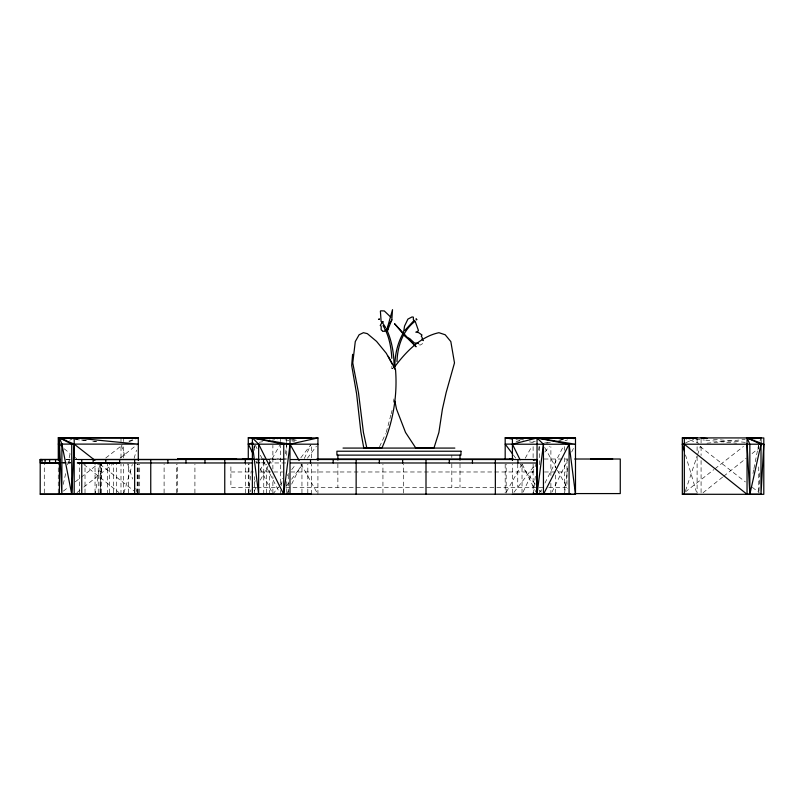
<?xml version="1.0" encoding="UTF-8"?>
<svg xmlns="http://www.w3.org/2000/svg" width="804" height="804" viewBox="0 0 804 804"><rect width="100%" height="100%" fill="white"/><g stroke="black" fill="none" stroke-linecap="round" stroke-linejoin="round"><path stroke-width="0.6" stroke-dasharray="4.02 3.01" d="M44.28 492.922L44.28 464.109M58.26 492.912L58.27 464.099M79.465 492.912L79.475 464.099M85.013 492.932L85.013 464.119M95.043 492.952L95.043 464.149M98.239 492.922L98.239 464.109M100.068 492.922L100.078 464.109L95.244 493.003M100.339 464.149L100.339 492.963L101.595 462.893M101.585 492.963L101.595 464.149M107.585 494.169L107.585 464.109M109.364 492.963L109.364 464.159M113.645 492.922L113.645 464.109M116.5 492.973L116.51 464.159M120.982 494.199L121.002 464.129M121.002 457.868L121.002 445.346M121.002 441.587L121.012 437.828M123.514 494.229L123.525 464.159M123.535 457.898L123.535 445.376M123.535 441.617L123.545 439.105M128.459 492.973L128.459 464.159M137.182 492.912L137.193 464.099M137.745 492.932L137.755 464.119M138.278 492.993L138.288 464.179M139.705 492.983L139.705 464.169M164.096 492.902L164.106 464.089M176.508 492.912L176.518 464.099M177.604 492.339L177.604 463.948M194.91 493.003L194.92 464.189M245.491 493.013L245.491 464.199M248.275 492.902L248.275 464.089M248.969 492.902L248.969 462.843M254.687 494.158L254.687 476.621M254.687 450.31L254.687 445.305M263.762 494.169L263.772 462.853L256.164 462.843L259.762 462.853M266.496 493.023L266.496 464.22M269.571 494.269L269.581 470.471M272.878 492.932L272.878 476.651M272.878 469.134L272.888 445.336M280.284 494.279L280.325 490.4M280.294 483.013L280.335 445.305M280.305 441.667L280.305 439.165M286.737 481.626L286.737 494.158L288.375 490.822M286.737 455.325L286.737 445.305M286.737 442.793L286.737 439.034M288.264 493.033L288.264 472.993M301.952 493.023L301.962 464.22M307.811 493.033L307.821 464.22M311.339 494.189L311.339 464.119M311.339 457.858L311.349 445.336M317.922 494.299L317.932 464.23M382.935 493.043L382.935 464.23M392.895 368.654L391.89 368.584L391.89 366.272M403.658 493.043L403.668 464.23M506.168 493.063L506.168 464.25M512.429 493.073L512.429 464.26M522.027 493.063L522.027 464.25M550.881 494.329L550.881 483.053M550.891 475.536L550.891 446.722M697.098 442.914L697.098 439.165M69.667 462.953L69.677 459.506M263.752 462.963L263.752 459.526L260.355 460.3M263.762 462.953L263.772 459.506M269.571 462.963L269.581 459.526L265.993 459.526M759.78 472.973L758.795 493.013L758.735 464.199M533.112 494.199L535.715 473.425M538.62 450.2L539.072 446.532M564.619 492.983L567.835 467.315M248.275 494.158L251.25 470.933M254.225 447.717L254.536 445.275M281.42 485.606L282.355 478.269M285.49 453.828L286.586 445.275M393.437 402.301L393.95 398.864M752.976 473.486L753.69 469.827M753.931 468.601L758.494 445.386M63.235 484.39L65.697 473.385M67.606 464.833L70.33 452.612M386.252 432.441L390.865 414.995M391.176 413.829L392.101 410.341M123.866 493.033L132.318 464.41M134.077 458.441L136.539 450.099M685.49 490.822L697.179 455.868M697.57 454.702L700.294 446.542M759.961 441.024L760.785 438.944M379.498 446.753L385.739 433.547M523.082 492.078L535.745 465.245M250.024 491.917L251.079 489.686M254.255 482.973L255.31 480.742M260.074 470.672L263.772 462.853L260.767 462.853M291.651 484.139L301.5 464.109M304.234 458.541L310.796 445.195M551.976 492.098L567.835 459.828M571.664 452.039L573.855 447.587M540.499 491.968L541.615 489.747M544.961 483.063L563.353 446.32M254.185 491.003L256.004 487.737M260.255 480.119L268.154 465.958M268.767 464.873L279.702 445.265M506.399 492.038L521.575 464.792M525.213 458.26L531.896 446.27M286.314 486.269L288.576 483.264M291.581 479.254L302.877 464.23M307.399 458.21L316.434 446.19M513.937 492.36L535.806 463.868M544.861 452.079L549.383 446.18M272.878 494.189L278.154 487.314M278.908 486.33L282.686 481.415M287.209 475.516L288.716 473.556M291.731 469.626L295.51 464.712M300.786 457.838L310.595 445.064M76.983 492.591L79.918 490.249M83.837 487.113L112.269 464.421M120.118 458.169L136.78 444.863M703.038 492.751L722.635 477.094M723.62 476.31L746.162 458.3M752.041 453.607L758.896 448.119M63.365 491.123L68.29 487.274M75.204 481.877L80.129 478.028M81.124 477.254L97.887 464.159M105.776 457.989L122.55 444.893M685.299 491.958L713.892 469.596M714.877 468.832L743.469 446.471M69.667 440.2L71.817 439.235M129.213 441.718L134.891 439.316M685.742 442.723L693.691 439.356M128.821 441.165L134.409 439.074M564.951 440.652L567.292 440.059M255.803 461.355L259.22 460.561M516.108 441.657L523.394 440.009M546.459 443.295L551.313 442.2M559.815 440.29L564.669 439.195M544.207 443.125L549.031 442.16M558.679 440.24L563.504 439.275M259.099 442.29L262.707 441.697M272.315 440.13L274.727 439.748M706.957 443.205L745.167 439.466M391.89 368.584L393.096 368.584M256.064 459.024L287.038 459.014M253.411 459.014L286.335 459.014M544.137 459.014L568.157 459.014M65.727 459.516L70.883 459.506M74.812 459.506L77.908 459.516M254.024 459.526L264.797 459.526M66.501 459.506L70.551 459.516M75.043 459.506L77.998 459.516M256.225 459.526L264.727 459.526M265.24 459.526L286.063 459.526M61.225 462.853L70.631 462.853M61.215 462.953L70.883 462.853M256.225 462.953L265.26 462.963M267.732 462.963L286.063 462.963M62.933 462.893L66.682 462.893M67.928 462.893L70.42 462.903M230.899 471.978L253.411 471.978M259.672 471.978L282.636 471.978M290.857 471.978L535.966 471.978M544.409 471.978L566.971 471.978M256.546 487.345L230.899 487.345L230.899 463.938M257.169 487.345L278.958 487.345M285.963 487.345L544.459 487.345M548.8 487.345L566.971 487.345L566.971 459.014M695.892 439.225L704.515 440.069M705.751 440.19L736.564 443.195M75.465 439.406L77.928 439.647M82.862 440.13L86.561 440.491M93.957 441.215L96.42 441.466M713.379 439.175L745.348 442.371M75.506 439.527L80.42 440.019M81.646 440.14L86.571 440.632M92.721 441.255L96.41 441.617M519.645 439.135L523.253 439.718M532.861 441.285L535.273 441.677M284.907 439.778L294.515 441.336M516.108 439.667L519.746 440.27M529.464 441.888L535.534 442.903M291.239 439.738L297.299 440.743M292.596 439.285L297.289 440.481M689.902 440.039L698.847 443.376M700.053 446.481L745.419 481.938M752.323 487.335L759.227 492.731M99.837 464.159L134.338 491.154M64.159 448.763L70.038 453.456M74.933 457.375L76.893 458.943M83.757 464.431L119.022 492.631M419.407 344.625L420 345.197L422.653 343.62L422.472 342.343M513.465 455.134L515.716 458.139M520.238 464.159L535.293 484.199M539.806 490.219L541.313 492.219M544.64 447.386L556.78 469.164M557.383 470.25L567.704 488.762M300.937 463.787L316.706 492.118M255.26 445.165L257.541 449.617M260.385 455.185L279.179 491.927M522.268 464.27L535.936 492.128M260.305 468.561L271.782 491.958M121.394 445.255L125.675 458.069M127.625 463.898L132.68 479.043M135.796 488.36L137.745 494.189M685.5 454.903L696.395 491.897M761.197 439.155L761.197 444.16M758.735 445.416L758.735 449.175M701.078 439.195L701.078 442.954M701.078 446.712L701.078 455.486M701.078 460.491L701.078 493.063M697.098 446.672L697.098 451.687M697.098 456.702L697.098 493.023M564.468 446.602L564.468 450.361M564.468 457.878L564.468 492.952M555.443 459.014L555.443 467.657M555.443 475.063L555.443 493.576M539.384 446.592L539.384 465.385M539.384 490.44L539.384 492.942M533.112 446.592L533.112 457.868M533.112 464.129L533.112 492.942M517.756 463.938L517.756 487.345M505.183 464.159L505.183 492.963M459.999 463.797L459.999 487.345M451.818 455.124L451.818 457.597M451.818 463.797L451.818 487.345M337.871 463.797L337.871 487.345"/><path stroke-width="1.21" d="M59.416 494.209L59.446 437.838L74.209 437.848L74.179 494.219L40.2 494.179L40.21 459.516L41.517 459.506M58.28 460.34L58.28 437.798L137.765 437.818L135.524 438.652M66.843 438.562L59.446 437.838L61.898 444.099L61.878 494.209L59.436 444.099L138.298 444.13L74.209 437.848M61.898 444.099L71.717 494.219L71.747 444.109L59.446 437.838L74.199 444.109L94.902 460.31M81.757 494.219L81.757 459.516M134.65 494.239L134.65 459.516M138.298 460.421L138.308 437.868L58.28 437.798L65.667 438.532M150.75 494.249L150.76 459.516M224.758 494.269L224.768 459.526M248.275 459.084L248.285 437.788L311.349 437.818L248.285 437.788M252.366 494.279L252.386 437.909L317.942 437.929L317.932 460.471M317.942 437.929L290.013 444.18L252.386 437.909L258.657 444.17L258.637 494.279L252.386 444.17L317.942 444.19M258.657 444.17L283.722 494.289L283.742 444.18L252.386 437.909L254.808 438.451M289.993 494.289L290.013 437.919M356.142 494.299L356.152 459.526M425.999 494.309L426.009 462.993M495.344 494.319L495.354 463.003M512.429 460.501L512.429 437.959L575.493 437.989L575.493 494.359L512.429 494.329M536.791 494.319L536.801 463.003L290.736 462.963M512.429 444.22L575.493 444.25L537.042 437.989L537.032 494.359L543.444 444.25L537.042 437.989L512.429 444.22L520.087 459.818M543.444 444.25L543.444 494.359L569.091 444.25L537.042 437.989M569.081 494.359L569.091 444.25L575.493 494.359L550.881 494.329M60.471 462.963L40.361 462.953L40.21 459.516L60.461 459.516M59.767 462.893L41.989 462.873L41.989 459.516M45.064 462.963L45.074 459.516M49.597 462.963L49.607 459.516M55.556 462.963L55.566 459.516M93.143 462.963L93.143 459.516L178.679 459.506M105.786 462.963L105.796 459.516M119.645 459.516L119.645 462.963L77.938 462.903M167.875 462.963L167.885 459.516M185.975 462.963L185.975 459.516M204.96 462.963L204.96 459.526M245.3 462.963L245.3 459.526M310.525 462.973L310.525 459.526M333.178 462.973L333.188 459.526M379.327 462.973L379.337 459.526M402.643 462.973L402.653 459.526M425.999 462.973L425.999 459.526M449.295 462.973L449.295 459.526M472.44 462.973L472.45 459.526M495.344 462.973L495.354 459.526M517.927 462.973L517.937 459.526M536.791 462.973L536.801 459.526L290.968 459.526M394.885 367.488C394.714 355.83 397.166 344.072 402.794 333.811M396.985 361.659C397.407 346.856 402.573 331.087 414.562 321.68M71.717 494.219L74.199 444.109M763.8 444.21L761.006 494.319L761.006 444.21L747.047 437.949L747.047 494.319L684.325 444.21L763.8 444.21L747.047 437.949L749.841 444.21L749.841 494.319L761.006 444.21M352.604 354.343L351.69 365.488L356.604 393.839L360.875 431.979L363.75 447.858L382 447.858C392.754 423.427 397.618 396.583 395.558 369.94L388.292 356.293M283.722 494.289L290.013 444.18L299.118 460.521M394.854 401.156L396.543 409.176L405.528 432.441L415.688 447.858L434.009 447.858L438.883 432.441L442.401 409.176L446.15 392.553L454.491 362.905L450.823 341.579L445.195 334.765L438.914 332.695C419.939 336.735 405.357 352.534 394.131 367.559L395.086 369.147M387.367 331.047L386.895 329.6L392.513 309.661L391.819 319.851L387.98 329.288M387.98 327.308L387.056 329.127L385.91 329.228M388.171 326.766L388.794 325.138M391.92 319.841L389.618 323.55M404.854 330.384L413.769 320.786M72.893 438.753L75.043 437.788L82.42 438.532M684.445 451.325L682.335 444.17L684.606 443.205M252.657 452.964L248.285 444.049L252.969 442.863M269.37 438.703L272.888 437.818L277.692 438.602M573.151 438.582L575.493 437.989L505.183 437.848L505.183 459.144M533.394 460.32L536.801 459.526M529.464 438.642L533.112 437.828M567.101 438.652L570.739 437.828L505.183 437.848L512.47 439.064M567.121 438.552L570.739 437.828M283.048 438.512L286.747 437.788L290.254 438.682M281.933 438.572L286.747 437.788M753.8 438.622L761.197 437.899L746.434 437.889M40.2 494.179L311.339 494.189L286.737 494.158M697.098 437.909L682.335 437.899L682.335 494.269L763.8 494.319L763.8 437.949L682.335 437.899L689.731 438.622M512.711 444.109L505.183 444.109L512.711 454.139M682.335 444.17L684.797 444.17M343.027 448.079L454.853 448.079M236.617 459.014L177.604 459.014L253.411 459.014M242.436 459.024L252.486 459.024M509.605 459.014L513.093 459.014M590.608 459.014L612.728 459.014M316.826 459.014L512.952 459.014M574.709 459.014L620.266 459.014L620.266 493.576L574.85 493.576M40.361 459.516L59.767 459.516M77.938 459.516L252.828 459.526M77.274 462.963L252.828 462.963M75.023 494.158L58.26 494.169L570.739 494.199L533.112 494.199M93.787 494.179L81.385 494.189L101.585 494.219M682.335 494.269L697.098 494.279M746.434 494.259L761.197 494.269M62.923 494.209L128.459 494.229M123.545 437.858L138.308 437.868M248.285 444.049L253.2 444.059M248.275 494.158L272.878 494.189M123.514 494.229L138.278 494.239M40.361 462.953L41.989 462.873M701.078 437.949L707.229 438.562M512.429 437.959L516.037 438.542M280.315 437.909L283.953 438.522M686.556 438.783L684.325 437.949L684.325 494.319M423.457 340.594C421.065 339.61 423.246 337.59 421.376 336.494A1.477 1.306 21.2 0 1 421.457 335.77L422.01 335.017L419.045 332.926A3.658 3.236 21.2 0 0 418.572 332.565L415.829 332.173L418.18 331.017A1.528 1.347 21.1 0 0 418.392 330.354L415.155 321.238L413.346 319.711L413.377 317.148L412.02 316.947L407.909 319.098L404.553 326.082L403.497 332.806M58.28 444.059L60.24 445.627M403.618 334.745L406.985 337.69L409.578 338.484L414.502 343.047L417.728 343.107A28.291 25.004 21.1 0 1 418.452 343.72M390.855 317.238L384.282 310.937L380.794 310.826A1.327 1.105 -52.4 0 0 380.392 311.088L381.106 321.409A1.236 1.035 -52.4 0 0 381.448 321.781L383.317 321.821L381.679 322.906A2.402 2.02 -52.4 0 0 381.488 323.278L380.242 325.53L380.955 325.982A1.146 0.955 -52.4 0 1 381.146 326.494C381.438 327.891 380.423 330.615 382.242 330.444L382.533 331.328L384.814 331.288A23.818 19.969 -52.3 0 1 385.488 329.509M382.614 322.886L385.659 327.56M383.016 325.64C389.046 335.368 391.156 347.057 391.819 358.343M392.322 364.262L386.302 353.288L376.553 341.378L367.327 333.64L363.418 332.695L359.117 334.765L355.278 341.579L352.765 362.905L358.473 392.553L363.438 432.441L366.775 447.858M387.126 330.474C392.211 342.092 394.111 354.865 394.081 367.478M747.047 444.21L749.841 494.319M459.999 455.124L459.999 460.079M337.871 455.124L337.871 460.079M387.407 331.147A23.969 4.181 -73.6 0 1 388.01 329.409M378.543 319.379L379.377 319.118L378.543 319.379M416.13 319.007L416.763 319.741L416.13 319.007M394.593 323.761L403.769 334.685L413.949 344.614A25.627 1.397 46.1 0 1 414.914 345.589L416.08 346.765L394.593 323.761M460.963 451.225L336.906 451.225L336.906 455.124L460.963 455.124L460.963 451.225"/></g></svg>
